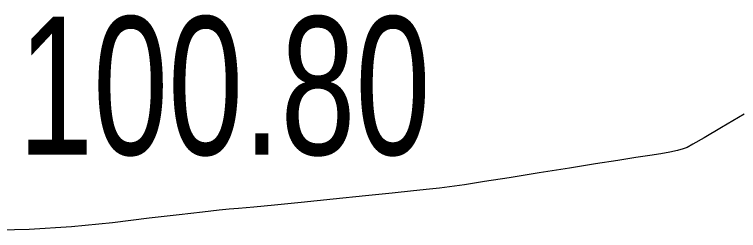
# Model space of a CAD drawing. Header units: metres. Extents: x 431006 to 434411, y 2469261 to 2473208.
# Drawn here: x 432994.67 to 433015.68, y 2471466.71 to 2471472.97 of the extents above; entities that cross this region are included whole.
import ezdxf

# ---------------------------------------------------------------- set-up
doc = ezdxf.new("R2010")
doc.units = ezdxf.units.M
doc.header["$MEASUREMENT"] = 0
doc.layers.add('CAO DO', color=8, linetype='Continuous', lineweight=18)
doc.layers.add('MH_DongMuc', color=8, linetype='Continuous', lineweight=18)
doc.styles.get("Standard").update_dxf_attribs({"font": 'arial.ttf'})

msp = doc.modelspace()

# ---------------------------------------------------------------- linework, layer by layer
at = {"layer": 'MH_DongMuc', "color": 8, "lineweight": 0, "elevation": 100}
msp.add_lwpolyline([(433015.846, 2471470.083), (433015.187, 2471469.691), (433014.692, 2471469.4), (433014.359, 2471469.209), (433014.19, 2471469.117), (433014.076, 2471469.075), (433013.911, 2471469.03), (433013.694, 2471468.984), (433013.426, 2471468.936), (433013.107, 2471468.886), (433012.703, 2471468.825), (433012.18, 2471468.744), (433011.538, 2471468.642), (433010.778, 2471468.521), (433009.899, 2471468.38), (433009.033, 2471468.241), (433008.311, 2471468.128), (433007.733, 2471468.039), (433007.299, 2471467.977), (433007.009, 2471467.939), (433006.712, 2471467.907), (433006.255, 2471467.859), (433005.637, 2471467.795), (433004.86, 2471467.715), (433003.923, 2471467.62), (433002.989, 2471467.526), (433002.219, 2471467.449), (433001.614, 2471467.391), (433001.174, 2471467.35), (433000.899, 2471467.327), (433000.609, 2471467.3), (433000.126, 2471467.248), (432999.449, 2471467.17), (432998.579, 2471467.067), (432997.514, 2471466.938), (432996.329, 2471466.819), (432995.096, 2471466.744), (432993.816, 2471466.714)], dxfattribs=at)

# ---------------------------------------------------------------- texts
at = {"layer": 'CAO DO', "color": 8, "lineweight": 0, "width": 0.7}
msp.add_text('100.80', height=4, dxfattribs=at).set_placement((432994.781, 2471468.906, 100.798))
at = {"layer": 'CAO DO', "color": 9, "lineweight": 0, "width": 0.7}
msp.add_text('100.80', height=4, dxfattribs=at).set_placement((432994.781, 2471468.906, 100.798))

doc.saveas('drawing.dxf')
